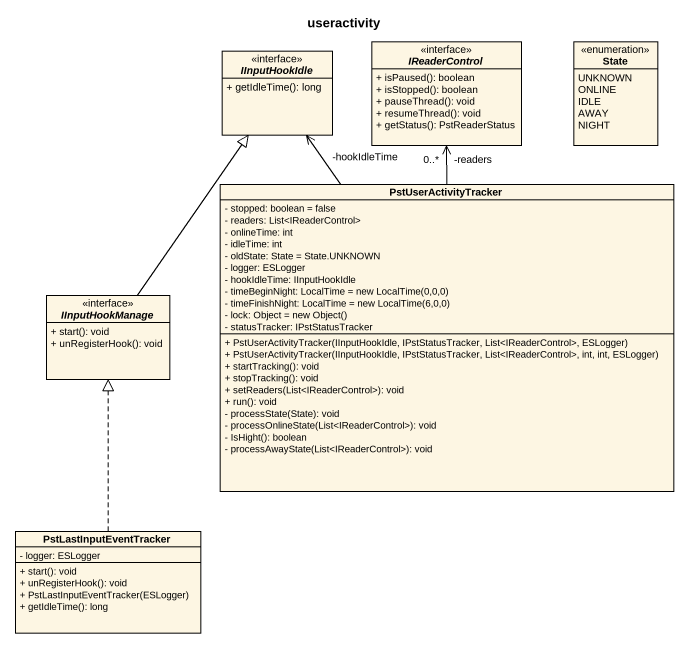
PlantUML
@startuml
title useractivity
hide circle
hide empty members
skinparam classAttributeIconSize 0
interface IInputHookIdle <<interface>> {
  + getIdleTime(): long
}
interface IReaderControl <<interface>> {
  + isPaused(): boolean
  + isStopped(): boolean
  + pauseThread(): void
  + resumeThread(): void
  + getStatus(): PstReaderStatus
}
enum "State" as State_ {
  UNKNOWN
  ONLINE
  IDLE
  AWAY
  NIGHT
}
class PstUserActivityTracker {
  - stopped: boolean = false
  - readers: List<IReaderControl>
  - onlineTime: int
  - idleTime: int
  - oldState: State = State.UNKNOWN
  - logger: ESLogger
  - hookIdleTime: IInputHookIdle
  {field} - timeBeginNight: LocalTime = new LocalTime(0,0,0)
  {field} - timeFinishNight: LocalTime = new LocalTime(6,0,0)
  {field} - lock: Object = new Object()
  - statusTracker: IPstStatusTracker
  + PstUserActivityTracker(IInputHookIdle, IPstStatusTracker, List<IReaderControl>, ESLogger)
  + PstUserActivityTracker(IInputHookIdle, IPstStatusTracker, List<IReaderControl>, int, int, ESLogger)
  + startTracking(): void
  + stopTracking(): void
  + setReaders(List<IReaderControl>): void
  + run(): void
  - processState(State): void
  - processOnlineState(List<IReaderControl>): void
  - IsHight(): boolean
  - processAwayState(List<IReaderControl>): void
}
interface IInputHookManage <<interface>> {
  + start(): void
  + unRegisterHook(): void
}
class PstLastInputEventTracker {
  - logger: ESLogger
  + start(): void
  + unRegisterHook(): void
  + PstLastInputEventTracker(ESLogger)
  + getIdleTime(): long
}
PstUserActivityTracker -up-> "-hookIdleTime" IInputHookIdle
PstUserActivityTracker -up-> "-readers\n0..*" IReaderControl
IInputHookManage -up-|> IInputHookIdle
PstLastInputEventTracker .up.|> IInputHookManage
@enduml
